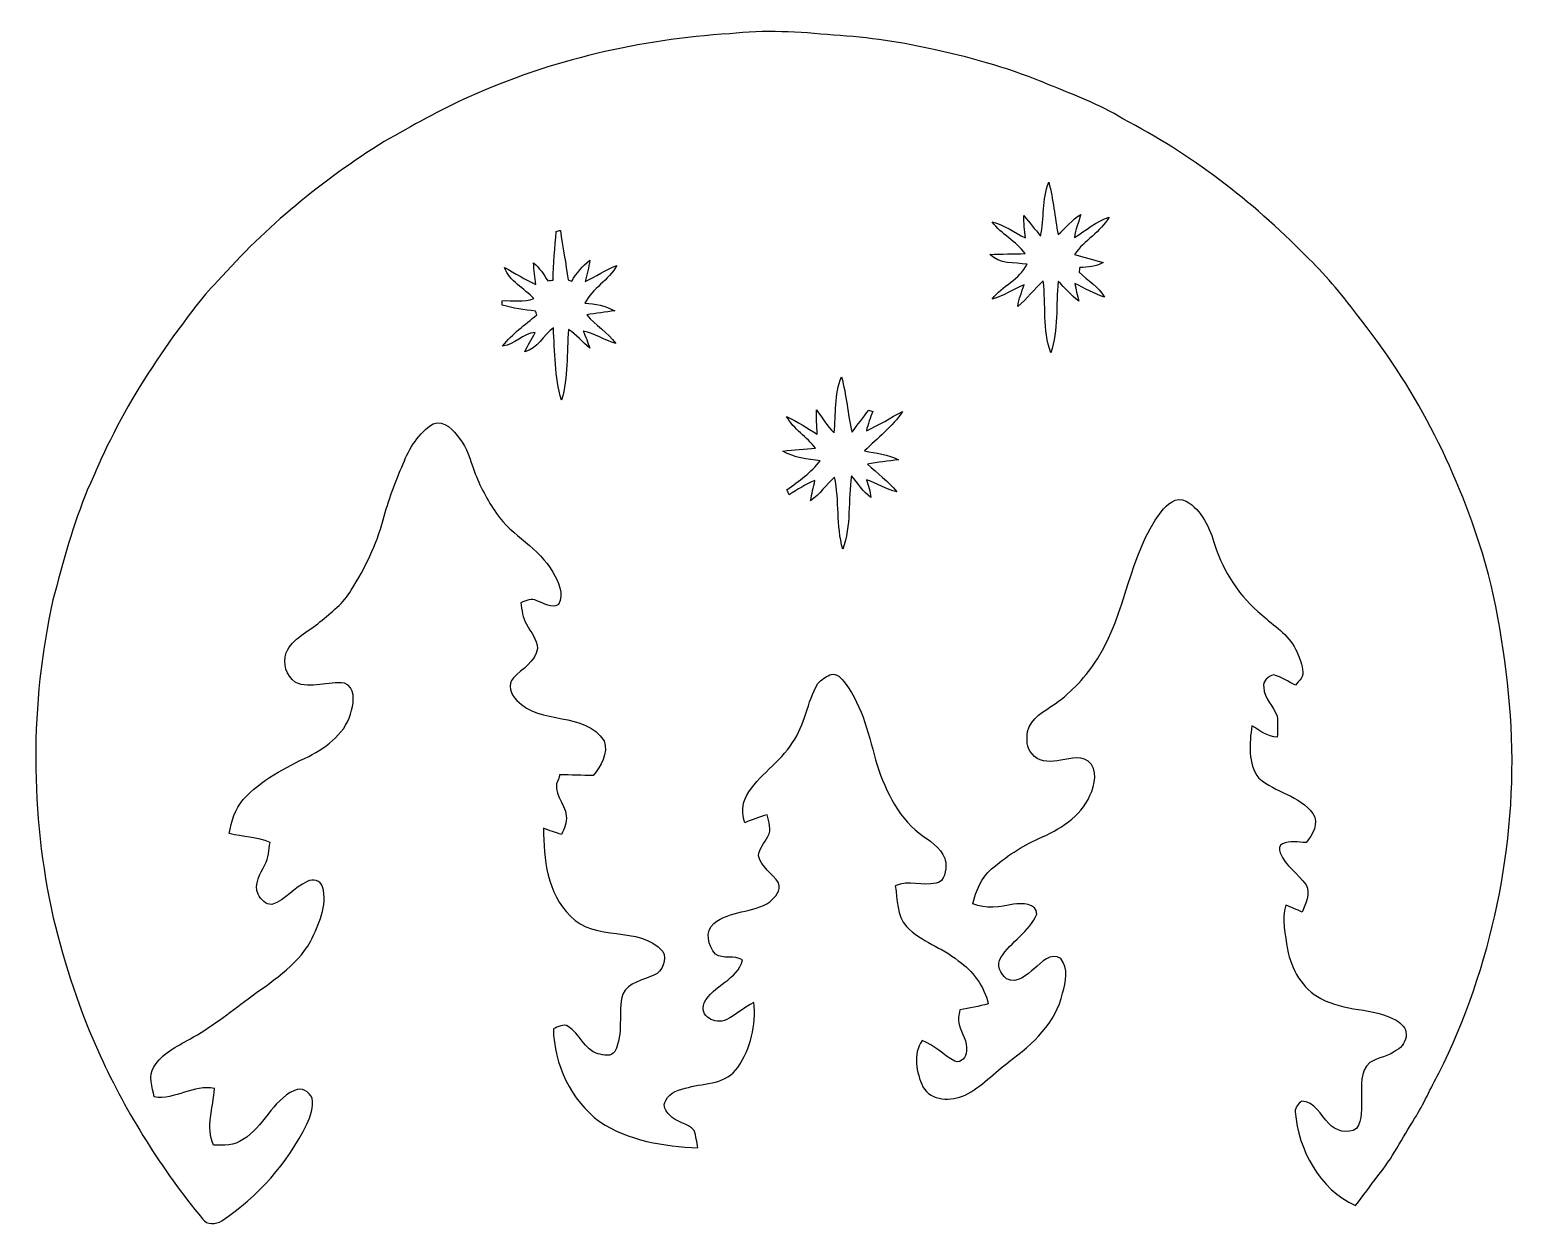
# Model space of a CAD drawing. Header units: centimetres. Extents: x -16.1 to 16.3, y -13 to 13.1.
import ezdxf

# ---------------------------------------------------------------- set-up
doc = ezdxf.new("R2010")
doc.units = ezdxf.units.CM
doc.header["$MEASUREMENT"] = 0
doc.layers.add('Layer 1', color=7, linetype='Continuous')

msp = doc.modelspace()

# ---------------------------------------------------------------- linework, layer by layer
at = {"layer": 'Layer 1', "color": 253}
for points, knots in [([(-0.84843, 12.98081), (-0.09807, 13.06689), (0.65828, 13.02067), (1.40794, 12.94871), (1.40794, 12.94871), (2.16535, 12.90602), (2.91853, 12.79631), (3.65654, 12.61957), (3.65654, 12.61957), (4.49051, 12.44424), (5.31213, 12.20047), (6.09847, 11.87097), (6.09847, 11.87097), (6.64386, 11.64343), (7.20337, 11.44235), (7.70714, 11.12802), (7.70714, 11.12802), (9.18351, 10.3632), (10.52089, 9.3412), (11.68153, 8.15375), (11.68153, 8.15375), (12.09463, 7.76393), (12.45941, 7.32614), (12.79807, 6.87105), (12.79807, 6.87105), (14.03632, 5.33612), (14.95707, 3.55282), (15.53704, 1.6697), (15.53704, 1.6697), (15.90111, 0.44485), (16.07467, -0.82762), (16.16181, -2.09973), (16.16181, -2.09973), (16.29375, -4.69688), (15.74341, -7.32226), (14.58666, -9.64988), (14.58666, -9.64988), (14.40251, -9.97479), (14.26104, -10.32228), (14.06031, -10.63801), (14.06031, -10.63801), (13.79573, -11.05535), (13.57277, -11.50091), (13.26021, -11.88649), (13.26021, -11.88649), (13.09017, -12.09534), (12.94201, -12.32076), (12.77373, -12.53102), (12.77373, -12.53102), (11.98562, -12.17471), (11.52913, -11.32558), (11.46034, -10.4902), (11.46034, -10.4902), (11.45716, -10.39283), (11.52384, -10.30887), (11.59969, -10.25525), (11.59969, -10.25525), (11.88755, -10.26724), (12.00997, -10.56252), (12.18918, -10.74244), (12.18918, -10.74244), (12.33311, -10.90401), (12.60792, -10.98515), (12.79384, -10.85321), (12.79384, -10.85321), (12.93142, -10.66412), (12.89156, -10.40412), (12.90602, -10.18293), (12.90602, -10.18293), (12.90849, -9.9254), (12.85699, -9.60437), (13.08453, -9.41881), (13.08453, -9.41881), (13.26374, -9.29922), (13.49481, -9.28546), (13.66661, -9.14894), (13.66661, -9.14894), (13.79855, -9.08509), (13.87087, -8.94186), (13.87757, -8.80145), (13.87757, -8.80145), (13.8744, -8.66669), (13.76751, -8.56333), (13.66132, -8.49595), (13.66132, -8.49595), (13.15014, -8.21655), (12.52326, -8.31074), (12.01596, -8.02111), (12.01596, -8.02111), (11.60921, -7.81826), (11.37779, -7.38258), (11.29171, -6.95149), (11.29171, -6.95149), (11.24303, -6.63575), (11.16012, -6.30555), (11.25467, -5.99087), (11.25467, -5.99087), (11.37532, -6.03497), (11.49174, -6.09), (11.60956, -6.14257), (11.60956, -6.14257), (11.68788, -5.96194), (11.79266, -5.74111), (11.70023, -5.54884), (11.70023, -5.54884), (11.51855, -5.30966), (11.25044, -5.13362), (11.12908, -4.84999), (11.12908, -4.84999), (11.1058, -4.78578), (11.1058, -4.68312), (11.18023, -4.65526), (11.18023, -4.65526), (11.34216, -4.58153), (11.52701, -4.6228), (11.69705, -4.62774), (11.69705, -4.62774), (11.84839, -4.46334), (11.98069, -4.20758), (11.84557, -3.99415), (11.84557, -3.99415), (11.55559, -3.60221), (11.02395, -3.53907), (10.66941, -3.22898), (10.66941, -3.22898), (10.41717, -2.90583), (10.46833, -2.46521), (10.51454, -2.08598), (10.51454, -2.08598), (10.68952, -2.19075), (10.85391, -2.32304), (11.06981, -2.33292), (11.06981, -2.33292), (11.07369, -2.18052), (11.08322, -2.02636), (11.06664, -1.87572), (11.06664, -1.87572), (10.99538, -1.65523), (10.77136, -1.50036), (10.7763, -1.25024), (10.7763, -1.25024), (10.74737, -1.11689), (10.86767, -0.99907), (10.99114, -0.97861), (10.99114, -0.97861), (11.16295, -1.01424), (11.30617, -1.12854), (11.46281, -1.20474), (11.46281, -1.20474), (11.54465, -1.10737), (11.65966, -1.01177), (11.62015, -0.86289), (11.62015, -0.86289), (11.60039, -0.70661), (11.53795, -0.55704), (11.46669, -0.41769), (11.46669, -0.41769), (11.31394, -0.09278), (10.98374, 0.08819), (10.73503, 0.32808), (10.73503, 0.32808), (10.25419, 0.71826), (9.90141, 1.25801), (9.71232, 1.84609), (9.71232, 1.84609), (9.59908, 2.21156), (9.4361, 2.60844), (9.08367, 2.80423), (9.08367, 2.80423), (8.86601, 2.92029), (8.66669, 2.73438), (8.53899, 2.57493), (8.53899, 2.57493), (7.82708, 1.62489), (7.78969, 0.3616), (7.15327, -0.62689), (7.15327, -0.62689), (6.91374, -1.00965), (6.59941, -1.34655), (6.23358, -1.61078), (6.23358, -1.61078), (5.99546, -1.76777), (5.71077, -1.91135), (5.63139, -2.21192), (5.63139, -2.21192), (5.62328, -2.37596), (5.59576, -2.5721), (5.73299, -2.69734), (5.73299, -2.69734), (5.84941, -2.87408), (6.09, -2.87302), (6.27592, -2.85221), (6.27592, -2.85221), (6.49464, -2.81905), (6.74687, -2.72344), (6.95431, -2.85291), (6.95431, -2.85291), (7.17268, -3.03989), (7.10177, -3.37608), (6.98959, -3.60504), (6.98959, -3.60504), (6.79309, -4.07564), (6.32284, -4.34446), (5.87728, -4.54201), (5.87728, -4.54201), (5.50263, -4.70641), (5.15973, -4.93677), (4.85069, -5.20347), (4.85069, -5.20347), (4.62668, -5.39538), (4.50744, -5.67902), (4.44006, -5.96018), (4.44006, -5.96018), (4.72405, -6.08224), (5.03379, -6.02544), (5.32624, -5.97253), (5.32624, -5.97253), (5.49663, -5.94642), (5.84024, -5.93972), (5.83247, -6.18737), (5.83247, -6.18737), (5.6702, -6.57507), (5.26556, -6.78321), (5.05107, -7.13281), (5.05107, -7.13281), (4.94312, -7.29015), (5.04296, -7.49053), (5.17701, -7.59319), (5.17701, -7.59319), (5.40667, -7.71631), (5.61622, -7.50252), (5.78203, -7.36812), (5.78203, -7.36812), (5.93866, -7.23794), (6.13833, -7.00828), (6.3567, -7.15398), (6.3567, -7.15398), (6.53203, -7.36177), (6.45971, -7.66516), (6.39621, -7.90328), (6.39621, -7.90328), (6.2551, -8.55063), (5.74287, -9.01841), (5.23452, -9.39729), (5.23452, -9.39729), (4.90643, -9.63048), (4.6355, -9.94481), (4.27284, -10.12754), (4.27284, -10.12754), (3.97369, -10.26442), (3.53131, -10.26019), (3.35562, -9.94375), (3.35562, -9.94375), (3.21451, -9.63683), (3.12737, -9.23607), (3.33551, -8.93798), (3.33551, -8.93798), (3.60927, -9.02935), (3.79695, -9.26571), (4.05306, -9.38636), (4.05306, -9.38636), (4.18888, -9.4488), (4.30001, -9.28793), (4.30107, -9.16693), (4.30107, -9.16693), (4.33564, -8.95491), (4.19276, -8.78558), (4.14302, -8.5919), (4.14302, -8.5919), (4.10951, -8.48607), (4.1402, -8.376), (4.1596, -8.27123), (4.1596, -8.27123), (4.36633, -8.23313), (4.57412, -8.19644), (4.77626, -8.13682), (4.77626, -8.13682), (4.69194, -7.75547), (4.445, -7.41715), (4.12291, -7.19984), (4.12291, -7.19984), (3.77472, -6.91197), (3.31188, -6.7878), (2.99826, -6.45548), (2.99826, -6.45548), (2.77954, -6.21594), (2.80282, -5.86775), (2.75378, -5.5686), (2.75378, -5.5686), (3.04024, -5.44124), (3.34821, -5.57812), (3.64067, -5.51321), (3.64067, -5.51321), (3.83893, -5.47793), (3.8608, -5.22429), (3.85621, -5.06695), (3.85621, -5.06695), (3.81106, -4.80589), (3.57576, -4.63303), (3.36938, -4.49651), (3.36938, -4.49651), (2.8448, -4.13314), (2.55129, -3.52919), (2.35585, -2.94076), (2.35585, -2.94076), (2.18722, -2.32586), (2.05211, -1.67958), (1.66299, -1.15782), (1.66299, -1.15782), (1.57903, -1.06186), (1.48837, -0.91793), (1.33033, -0.97578), (1.33033, -0.97578), (1.23754, -1.02976), (1.13242, -1.07844), (1.06751, -1.16734), (1.06751, -1.16734), (0.82621, -1.56986), (0.79622, -2.07222), (0.51435, -2.45286), (0.51435, -2.45286), (0.24412, -2.88996), (-0.23248, -3.15666), (-0.48225, -3.60892), (-0.48225, -3.60892), (-0.58984, -3.79024), (-0.5909, -4.00332), (-0.52423, -4.19629), (-0.52423, -4.19629), (-0.36336, -4.13314), (-0.20355, -4.06753), (-0.03704, -4.02096), (-0.03704, -4.02096), (-0.00988, -4.17583), (0.07585, -4.34834), (-0.02223, -4.49368), (-0.02223, -4.49368), (-0.08678, -4.63444), (-0.21908, -4.7558), (-0.22296, -4.91631), (-0.22296, -4.91631), (-0.17145, -5.1689), (0.08749, -5.29378), (0.20849, -5.5058), (0.20849, -5.5058), (0.28187, -5.67866), (0.13264, -5.81025), (0.02469, -5.91679), (0.02469, -5.91679), (-0.34255, -6.16832), (-0.84843, -6.102), (-1.19592, -6.38986), (-1.19592, -6.38986), (-1.40264, -6.5599), (-1.32115, -6.87881), (-1.16417, -7.05661), (-1.16417, -7.05661), (-0.99272, -7.17691), (-0.75248, -7.07249), (-0.57468, -7.18044), (-0.57468, -7.18044), (-0.66993, -7.61965), (-1.22026, -7.73465), (-1.40864, -8.11847), (-1.40864, -8.11847), (-1.52753, -8.41199), (-1.1617, -8.59755), (-0.93063, -8.48607), (-0.93063, -8.48607), (-0.71579, -8.38341), (-0.53799, -8.21902), (-0.32844, -8.10648), (-0.32844, -8.10648), (-0.27058, -8.59896), (-0.39158, -9.11507), (-0.67733, -9.52182), (-0.67733, -9.52182), (-0.90981, -9.88942), (-1.38007, -9.85943), (-1.75189, -9.95892), (-1.75189, -9.95892), (-1.93393, -10.00901), (-2.16394, -10.04746), (-2.24296, -10.24678), (-2.24296, -10.24678), (-2.32586, -10.35614), (-2.23802, -10.47679), (-2.16464, -10.55899), (-2.16464, -10.55899), (-2.01859, -10.72409), (-1.76706, -10.73221), (-1.62207, -10.89695), (-1.62207, -10.89695), (-1.58821, -11.01972), (-1.56774, -11.14848), (-1.54587, -11.27548), (-1.54587, -11.27548), (-2.28565, -11.24162), (-3.05576, -11.12202), (-3.68512, -10.70398), (-3.68512, -10.70398), (-4.30777, -10.23232), (-4.67678, -9.45938), (-4.69089, -8.68151), (-4.69089, -8.68151), (-4.58964, -8.64411), (-4.47252, -8.56333), (-4.36668, -8.63318), (-4.36668, -8.63318), (-4.11551, -8.78593), (-4.01849, -9.14082), (-3.71969, -9.22584), (-3.71969, -9.22584), (-3.59939, -9.25301), (-3.42935, -9.30275), (-3.35492, -9.17363), (-3.35492, -9.17363), (-3.14219, -8.7944), (-3.29953, -8.33014), (-3.18135, -7.92833), (-3.18135, -7.92833), (-3.05611, -7.66974), (-2.73121, -7.62564), (-2.50014, -7.51205), (-2.50014, -7.51205), (-2.31246, -7.43867), (-2.21051, -7.17197), (-2.30576, -6.99699), (-2.30576, -6.99699), (-2.8381, -6.41667), (-3.78848, -6.79873), (-4.32223, -6.22688), (-4.32223, -6.22688), (-4.82776, -5.73334), (-4.90008, -4.98581), (-4.90432, -4.31659), (-4.90432, -4.31659), (-4.77626, -4.36562), (-4.64785, -4.40972), (-4.51661, -4.45206), (-4.51661, -4.45206), (-4.45382, -4.32576), (-4.38997, -4.19206), (-4.40866, -4.0453), (-4.40866, -4.0453), (-4.43371, -3.76661), (-4.73922, -3.53554), (-4.57941, -3.24661), (-4.57941, -3.24661), (-4.57129, -3.21486), (-4.56283, -3.18347), (-4.55366, -3.15242), (-4.55366, -3.15242), (-4.30953, -3.15666), (-4.06506, -3.16618), (-3.82058, -3.16971), (-3.82058, -3.16971), (-3.64702, -2.96827), (-3.49779, -2.68499), (-3.5814, -2.41688), (-3.5814, -2.41688), (-4.01884, -1.75507), (-4.97381, -2.07892), (-5.48499, -1.53353), (-5.48499, -1.53353), (-5.61411, -1.41464), (-5.69948, -1.17898), (-5.55625, -1.0414), (-5.55625, -1.0414), (-5.37281, -0.84561), (-5.07788, -0.69497), (-5.03555, -0.40146), (-5.03555, -0.40146), (-5.04119, -0.20214), (-5.18689, -0.04445), (-5.27579, 0.12347), (-5.27579, 0.12347), (-5.36646, 0.26282), (-5.37034, 0.43427), (-5.39962, 0.59302), (-5.39962, 0.59302), (-5.2892, 0.63641), (-5.16467, 0.70309), (-5.04896, 0.63465), (-5.04896, 0.63465), (-4.90255, 0.59161), (-4.72581, 0.45261), (-4.58011, 0.55774), (-4.58011, 0.55774), (-4.45523, 0.78458), (-4.57518, 1.05974), (-4.705, 1.25589), (-4.705, 1.25589), (-4.99286, 1.79035), (-5.59082, 2.04294), (-5.93055, 2.53541), (-5.93055, 2.53541), (-6.12458, 2.8261), (-6.29426, 3.13408), (-6.41421, 3.46287), (-6.41421, 3.46287), (-6.50593, 3.70452), (-6.55955, 3.96804), (-6.73171, 4.17019), (-6.73171, 4.17019), (-6.86753, 4.34269), (-7.05661, 4.57553), (-7.30885, 4.48698), (-7.30885, 4.48698), (-7.62176, 4.28978), (-7.82638, 3.95852), (-7.95973, 3.62021), (-7.95973, 3.62021), (-8.13506, 3.22545), (-8.28216, 2.81834), (-8.39505, 2.40101), (-8.39505, 2.40101), (-8.53969, 1.85526), (-8.79158, 1.34514), (-9.09038, 0.86819), (-9.09038, 0.86819), (-9.25477, 0.58279), (-9.52394, 0.38382), (-9.77124, 0.17533), (-9.77124, 0.17533), (-10.02348, -0.04057), (-10.36849, -0.1778), (-10.50784, -0.49953), (-10.50784, -0.49953), (-10.58792, -0.73413), (-10.50325, -0.98919), (-10.31028, -1.13912), (-10.31028, -1.13912), (-9.9628, -1.3014), (-9.59273, -1.10419), (-9.23572, -1.15852), (-9.23572, -1.15852), (-9.00148, -1.23684), (-9.02829, -1.5561), (-9.08614, -1.74625), (-9.08614, -1.74625), (-9.18069, -2.22744), (-9.60896, -2.53577), (-10.01501, -2.75273), (-10.01501, -2.75273), (-10.53077, -2.99367), (-11.05429, -3.2639), (-11.44023, -3.69252), (-11.44023, -3.69252), (-11.62438, -3.89714), (-11.70234, -4.16842), (-11.74574, -4.43442), (-11.74574, -4.43442), (-11.44976, -4.50215), (-11.13825, -4.50885), (-10.85533, -4.62527), (-10.85533, -4.62527), (-10.89237, -4.78543), (-10.88037, -4.96641), (-10.96927, -5.11246), (-10.96927, -5.11246), (-11.06946, -5.30789), (-11.21939, -5.52591), (-11.11497, -5.75381), (-11.11497, -5.75381), (-11.06276, -5.86669), (-10.95199, -5.98558), (-10.81793, -5.97359), (-10.81793, -5.97359), (-10.5216, -5.87657), (-10.33074, -5.60317), (-10.04958, -5.47899), (-10.04958, -5.47899), (-9.92928, -5.40667), (-9.75572, -5.45183), (-9.71515, -5.58871), (-9.71515, -5.58871), (-9.60049, -6.00463), (-9.80264, -6.41491), (-9.97691, -6.7818), (-9.97691, -6.7818), (-10.28982, -7.32931), (-10.84474, -7.66621), (-11.33757, -8.03099), (-11.33757, -8.03099), (-11.75209, -8.33543), (-12.1539, -8.66281), (-12.60828, -8.90764), (-12.60828, -8.90764), (-12.89403, -9.0678), (-13.21118, -9.2202), (-13.38792, -9.51089), (-13.38792, -9.51089), (-13.51703, -9.70739), (-13.41367, -9.95468), (-13.38192, -10.1667), (-13.38192, -10.1667), (-12.92366, -10.24114), (-12.51867, -9.88307), (-12.06923, -9.98396), (-12.06923, -9.98396), (-12.08793, -10.38895), (-12.27102, -10.8204), (-12.08934, -11.21304), (-12.08934, -11.21304), (-11.87062, -11.21622), (-11.63355, -11.23774), (-11.4494, -11.09274), (-11.4494, -11.09274), (-10.99185, -10.82604), (-10.82146, -10.24326), (-10.32933, -10.02665), (-10.32933, -10.02665), (-10.17164, -9.94128), (-10.01078, -10.05699), (-9.94057, -10.1914), (-9.94057, -10.1914), (-9.91411, -10.38825), (-9.96844, -10.58616), (-10.05769, -10.76043), (-10.05769, -10.76043), (-10.47397, -11.60921), (-11.12061, -12.34087), (-11.90943, -12.86051), (-11.90943, -12.86051), (-12.04207, -12.94447), (-12.22693, -12.95929), (-12.32747, -12.82206), (-12.32747, -12.82206), (-13.21717, -11.73868), (-13.97176, -10.54171), (-14.55632, -9.26641), (-14.55632, -9.26641), (-15.00258, -8.30509), (-15.32326, -7.29051), (-15.58114, -6.26428), (-15.58114, -6.26428), (-16.08138, -3.99415), (-16.08984, -1.61431), (-15.58466, 0.65546), (-15.58466, 0.65546), (-15.36771, 1.47355), (-15.14546, 2.29411), (-14.82372, 3.07799), (-14.82372, 3.07799), (-14.64733, 3.42547), (-14.52069, 3.79589), (-14.33513, 4.13879), (-14.33513, 4.13879), (-13.94707, 4.93289), (-13.46976, 5.67902), (-12.9607, 6.40009), (-12.9607, 6.40009), (-12.65202, 6.80579), (-12.36416, 7.23089), (-11.99938, 7.59001), (-11.99938, 7.59001), (-10.95763, 8.78346), (-9.71444, 9.79382), (-8.37353, 10.63307), (-8.37353, 10.63307), (-7.76499, 10.97245), (-7.16033, 11.3224), (-6.52321, 11.60639), (-6.52321, 11.60639), (-4.73745, 12.41002), (-2.8, 12.85663), (-0.84843, 12.98081), (-0.84843, 12.98081), (-0.84843, 12.98081), (-0.84843, 12.98081), (-0.84843, 12.98081)], [0, 0, 0, 0, 0.00591716, 0.00591716, 0.00591716, 0.00591716, 0.01183432, 0.01183432, 0.01183432, 0.01183432, 0.01775148, 0.01775148, 0.01775148, 0.01775148, 0.02366864, 0.02366864, 0.02366864, 0.02366864, 0.0295858, 0.0295858, 0.0295858, 0.0295858, 0.03550296, 0.03550296, 0.03550296, 0.03550296, 0.04142012, 0.04142012, 0.04142012, 0.04142012, 0.04733728, 0.04733728, 0.04733728, 0.04733728, 0.05325444, 0.05325444, 0.05325444, 0.05325444, 0.0591716, 0.0591716, 0.0591716, 0.0591716, 0.06508876, 0.06508876, 0.06508876, 0.06508876, 0.07100592, 0.07100592, 0.07100592, 0.07100592, 0.07692308, 0.07692308, 0.07692308, 0.07692308, 0.08284024, 0.08284024, 0.08284024, 0.08284024, 0.0887574, 0.0887574, 0.0887574, 0.0887574, 0.09467456, 0.09467456, 0.09467456, 0.09467456, 0.10059172, 0.10059172, 0.10059172, 0.10059172, 0.10650888, 0.10650888, 0.10650888, 0.10650888, 0.11242604, 0.11242604, 0.11242604, 0.11242604, 0.1183432, 0.1183432, 0.1183432, 0.1183432, 0.12426036, 0.12426036, 0.12426036, 0.12426036, 0.13017751, 0.13017751, 0.13017751, 0.13017751, 0.13609467, 0.13609467, 0.13609467, 0.13609467, 0.14201183, 0.14201183, 0.14201183, 0.14201183, 0.14792899, 0.14792899, 0.14792899, 0.14792899, 0.15384615, 0.15384615, 0.15384615, 0.15384615, 0.15976331, 0.15976331, 0.15976331, 0.15976331, 0.16568047, 0.16568047, 0.16568047, 0.16568047, 0.17159763, 0.17159763, 0.17159763, 0.17159763, 0.17751479, 0.17751479, 0.17751479, 0.17751479, 0.18343195, 0.18343195, 0.18343195, 0.18343195, 0.18934911, 0.18934911, 0.18934911, 0.18934911, 0.19526627, 0.19526627, 0.19526627, 0.19526627, 0.20118343, 0.20118343, 0.20118343, 0.20118343, 0.20710059, 0.20710059, 0.20710059, 0.20710059, 0.21301775, 0.21301775, 0.21301775, 0.21301775, 0.21893491, 0.21893491, 0.21893491, 0.21893491, 0.22485207, 0.22485207, 0.22485207, 0.22485207, 0.23076923, 0.23076923, 0.23076923, 0.23076923, 0.23668639, 0.23668639, 0.23668639, 0.23668639, 0.24260355, 0.24260355, 0.24260355, 0.24260355, 0.24852071, 0.24852071, 0.24852071, 0.24852071, 0.25443787, 0.25443787, 0.25443787, 0.25443787, 0.26035503, 0.26035503, 0.26035503, 0.26035503, 0.26627219, 0.26627219, 0.26627219, 0.26627219, 0.27218935, 0.27218935, 0.27218935, 0.27218935, 0.27810651, 0.27810651, 0.27810651, 0.27810651, 0.28402367, 0.28402367, 0.28402367, 0.28402367, 0.28994083, 0.28994083, 0.28994083, 0.28994083, 0.29585799, 0.29585799, 0.29585799, 0.29585799, 0.30177515, 0.30177515, 0.30177515, 0.30177515, 0.30769231, 0.30769231, 0.30769231, 0.30769231, 0.31360947, 0.31360947, 0.31360947, 0.31360947, 0.31952663, 0.31952663, 0.31952663, 0.31952663, 0.32544379, 0.32544379, 0.32544379, 0.32544379, 0.33136095, 0.33136095, 0.33136095, 0.33136095, 0.33727811, 0.33727811, 0.33727811, 0.33727811, 0.34319527, 0.34319527, 0.34319527, 0.34319527, 0.34911243, 0.34911243, 0.34911243, 0.34911243, 0.35502959, 0.35502959, 0.35502959, 0.35502959, 0.36094675, 0.36094675, 0.36094675, 0.36094675, 0.36686391, 0.36686391, 0.36686391, 0.36686391, 0.37278107, 0.37278107, 0.37278107, 0.37278107, 0.37869822, 0.37869822, 0.37869822, 0.37869822, 0.38461538, 0.38461538, 0.38461538, 0.38461538, 0.39053254, 0.39053254, 0.39053254, 0.39053254, 0.3964497, 0.3964497, 0.3964497, 0.3964497, 0.40236686, 0.40236686, 0.40236686, 0.40236686, 0.40828402, 0.40828402, 0.40828402, 0.40828402, 0.41420118, 0.41420118, 0.41420118, 0.41420118, 0.42011834, 0.42011834, 0.42011834, 0.42011834, 0.4260355, 0.4260355, 0.4260355, 0.4260355, 0.43195266, 0.43195266, 0.43195266, 0.43195266, 0.43786982, 0.43786982, 0.43786982, 0.43786982, 0.44378698, 0.44378698, 0.44378698, 0.44378698, 0.44970414, 0.44970414, 0.44970414, 0.44970414, 0.4556213, 0.4556213, 0.4556213, 0.4556213, 0.46153846, 0.46153846, 0.46153846, 0.46153846, 0.46745562, 0.46745562, 0.46745562, 0.46745562, 0.47337278, 0.47337278, 0.47337278, 0.47337278, 0.47928994, 0.47928994, 0.47928994, 0.47928994, 0.4852071, 0.4852071, 0.4852071, 0.4852071, 0.49112426, 0.49112426, 0.49112426, 0.49112426, 0.49704142, 0.49704142, 0.49704142, 0.49704142, 0.50295858, 0.50295858, 0.50295858, 0.50295858, 0.50887574, 0.50887574, 0.50887574, 0.50887574, 0.5147929, 0.5147929, 0.5147929, 0.5147929, 0.52071006, 0.52071006, 0.52071006, 0.52071006, 0.52662722, 0.52662722, 0.52662722, 0.52662722, 0.53254438, 0.53254438, 0.53254438, 0.53254438, 0.53846154, 0.53846154, 0.53846154, 0.53846154, 0.5443787, 0.5443787, 0.5443787, 0.5443787, 0.55029586, 0.55029586, 0.55029586, 0.55029586, 0.55621302, 0.55621302, 0.55621302, 0.55621302, 0.56213018, 0.56213018, 0.56213018, 0.56213018, 0.56804734, 0.56804734, 0.56804734, 0.56804734, 0.5739645, 0.5739645, 0.5739645, 0.5739645, 0.57988166, 0.57988166, 0.57988166, 0.57988166, 0.58579882, 0.58579882, 0.58579882, 0.58579882, 0.59171598, 0.59171598, 0.59171598, 0.59171598, 0.59763314, 0.59763314, 0.59763314, 0.59763314, 0.6035503, 0.6035503, 0.6035503, 0.6035503, 0.60946746, 0.60946746, 0.60946746, 0.60946746, 0.61538462, 0.61538462, 0.61538462, 0.61538462, 0.62130178, 0.62130178, 0.62130178, 0.62130178, 0.62721893, 0.62721893, 0.62721893, 0.62721893, 0.63313609, 0.63313609, 0.63313609, 0.63313609, 0.63905325, 0.63905325, 0.63905325, 0.63905325, 0.64497041, 0.64497041, 0.64497041, 0.64497041, 0.65088757, 0.65088757, 0.65088757, 0.65088757, 0.65680473, 0.65680473, 0.65680473, 0.65680473, 0.66272189, 0.66272189, 0.66272189, 0.66272189, 0.66863905, 0.66863905, 0.66863905, 0.66863905, 0.67455621, 0.67455621, 0.67455621, 0.67455621, 0.68047337, 0.68047337, 0.68047337, 0.68047337, 0.68639053, 0.68639053, 0.68639053, 0.68639053, 0.69230769, 0.69230769, 0.69230769, 0.69230769, 0.69822485, 0.69822485, 0.69822485, 0.69822485, 0.70414201, 0.70414201, 0.70414201, 0.70414201, 0.71005917, 0.71005917, 0.71005917, 0.71005917, 0.71597633, 0.71597633, 0.71597633, 0.71597633, 0.72189349, 0.72189349, 0.72189349, 0.72189349, 0.72781065, 0.72781065, 0.72781065, 0.72781065, 0.73372781, 0.73372781, 0.73372781, 0.73372781, 0.73964497, 0.73964497, 0.73964497, 0.73964497, 0.74556213, 0.74556213, 0.74556213, 0.74556213, 0.75147929, 0.75147929, 0.75147929, 0.75147929, 0.75739645, 0.75739645, 0.75739645, 0.75739645, 0.76331361, 0.76331361, 0.76331361, 0.76331361, 0.76923077, 0.76923077, 0.76923077, 0.76923077, 0.77514793, 0.77514793, 0.77514793, 0.77514793, 0.78106509, 0.78106509, 0.78106509, 0.78106509, 0.78698225, 0.78698225, 0.78698225, 0.78698225, 0.79289941, 0.79289941, 0.79289941, 0.79289941, 0.79881657, 0.79881657, 0.79881657, 0.79881657, 0.80473373, 0.80473373, 0.80473373, 0.80473373, 0.81065089, 0.81065089, 0.81065089, 0.81065089, 0.81656805, 0.81656805, 0.81656805, 0.81656805, 0.82248521, 0.82248521, 0.82248521, 0.82248521, 0.82840237, 0.82840237, 0.82840237, 0.82840237, 0.83431953, 0.83431953, 0.83431953, 0.83431953, 0.84023669, 0.84023669, 0.84023669, 0.84023669, 0.84615385, 0.84615385, 0.84615385, 0.84615385, 0.85207101, 0.85207101, 0.85207101, 0.85207101, 0.85798817, 0.85798817, 0.85798817, 0.85798817, 0.86390533, 0.86390533, 0.86390533, 0.86390533, 0.86982249, 0.86982249, 0.86982249, 0.86982249, 0.87573964, 0.87573964, 0.87573964, 0.87573964, 0.8816568, 0.8816568, 0.8816568, 0.8816568, 0.88757396, 0.88757396, 0.88757396, 0.88757396, 0.89349112, 0.89349112, 0.89349112, 0.89349112, 0.89940828, 0.89940828, 0.89940828, 0.89940828, 0.90532544, 0.90532544, 0.90532544, 0.90532544, 0.9112426, 0.9112426, 0.9112426, 0.9112426, 0.91715976, 0.91715976, 0.91715976, 0.91715976, 0.92307692, 0.92307692, 0.92307692, 0.92307692, 0.92899408, 0.92899408, 0.92899408, 0.92899408, 0.93491124, 0.93491124, 0.93491124, 0.93491124, 0.9408284, 0.9408284, 0.9408284, 0.9408284, 0.94674556, 0.94674556, 0.94674556, 0.94674556, 0.95266272, 0.95266272, 0.95266272, 0.95266272, 0.95857988, 0.95857988, 0.95857988, 0.95857988, 0.96449704, 0.96449704, 0.96449704, 0.96449704, 0.9704142, 0.9704142, 0.9704142, 0.9704142, 0.97633136, 0.97633136, 0.97633136, 0.97633136, 0.98224852, 0.98224852, 0.98224852, 0.98224852, 0.98816568, 0.98816568, 0.98816568, 0.98816568, 1, 1, 1, 1]), ([(6.09353, 9.74549), (5.94078, 9.37507), (6.0004, 8.96056), (5.91714, 8.57356), (5.91714, 8.57356), (5.79543, 8.72349), (5.67408, 8.87271), (5.55272, 9.02229), (5.55272, 9.02229), (5.55307, 8.86037), (5.56719, 8.69879), (5.58482, 8.53793), (5.58482, 8.53793), (5.34317, 8.65258), (5.1241, 8.82156), (4.86057, 8.88224), (4.86057, 8.88224), (5.06695, 8.6166), (5.37845, 8.46067), (5.58447, 8.19397), (5.58447, 8.19397), (5.32765, 8.18727), (5.07118, 8.18303), (4.81471, 8.17739), (4.81471, 8.17739), (5.01721, 7.96149), (5.34917, 8.00029), (5.62116, 7.9629), (5.62116, 7.9629), (5.45994, 7.62847), (5.08141, 7.48841), (4.86057, 7.20478), (4.86057, 7.20478), (5.10893, 7.26793), (5.3213, 7.41927), (5.55837, 7.51205), (5.55837, 7.51205), (5.50474, 7.35859), (5.44548, 7.20619), (5.42008, 7.04427), (5.42008, 7.04427), (5.62504, 7.20866), (5.77568, 7.42809), (5.97606, 7.59742), (5.97606, 7.59742), (6.03285, 7.07531), (5.9623, 6.53556), (6.13833, 6.03003), (6.13833, 6.03003), (6.30696, 6.53239), (6.24805, 7.06967), (6.29991, 7.58896), (6.29991, 7.58896), (6.44807, 7.44396), (6.58001, 7.28027), (6.74934, 7.15857), (6.74934, 7.15857), (6.7183, 7.28662), (6.68161, 7.41362), (6.66468, 7.54451), (6.66468, 7.54451), (6.87423, 7.43691), (7.08025, 7.32014), (7.30567, 7.24782), (7.30567, 7.24782), (7.17479, 7.47536), (6.94267, 7.61294), (6.75358, 7.78616), (6.75358, 7.78616), (6.75922, 7.82249), (6.76487, 7.85848), (6.77086, 7.89446), (6.77086, 7.89446), (6.94584, 7.88917), (7.12258, 7.91139), (7.27675, 7.99853), (7.27675, 7.99853), (7.07072, 8.06274), (6.85941, 8.10895), (6.6548, 8.17739), (6.6548, 8.17739), (6.86929, 8.48254), (7.22489, 8.65964), (7.40798, 8.98948), (7.40798, 8.98948), (7.12999, 8.89106), (6.89963, 8.70232), (6.65621, 8.54216), (6.65621, 8.54216), (6.66926, 8.71784), (6.74793, 8.87801), (6.79027, 9.04699), (6.79027, 9.04699), (6.60082, 8.93022), (6.46254, 8.75136), (6.29708, 8.60601), (6.29708, 8.60601), (6.22688, 8.9856), (6.19584, 9.3726), (6.09353, 9.74549), (6.09353, 9.74549), (6.09353, 9.74549), (6.09353, 9.74549), (6.09353, 9.74549)], [0, 0, 0, 0, 0.03703704, 0.03703704, 0.03703704, 0.03703704, 0.07407407, 0.07407407, 0.07407407, 0.07407407, 0.11111111, 0.11111111, 0.11111111, 0.11111111, 0.14814815, 0.14814815, 0.14814815, 0.14814815, 0.18518519, 0.18518519, 0.18518519, 0.18518519, 0.22222222, 0.22222222, 0.22222222, 0.22222222, 0.25925926, 0.25925926, 0.25925926, 0.25925926, 0.2962963, 0.2962963, 0.2962963, 0.2962963, 0.33333333, 0.33333333, 0.33333333, 0.33333333, 0.37037037, 0.37037037, 0.37037037, 0.37037037, 0.40740741, 0.40740741, 0.40740741, 0.40740741, 0.44444444, 0.44444444, 0.44444444, 0.44444444, 0.48148148, 0.48148148, 0.48148148, 0.48148148, 0.51851852, 0.51851852, 0.51851852, 0.51851852, 0.55555556, 0.55555556, 0.55555556, 0.55555556, 0.59259259, 0.59259259, 0.59259259, 0.59259259, 0.62962963, 0.62962963, 0.62962963, 0.62962963, 0.66666667, 0.66666667, 0.66666667, 0.66666667, 0.7037037, 0.7037037, 0.7037037, 0.7037037, 0.74074074, 0.74074074, 0.74074074, 0.74074074, 0.77777778, 0.77777778, 0.77777778, 0.77777778, 0.81481481, 0.81481481, 0.81481481, 0.81481481, 0.85185185, 0.85185185, 0.85185185, 0.85185185, 0.88888889, 0.88888889, 0.88888889, 0.88888889, 0.92592593, 0.92592593, 0.92592593, 0.92592593, 1, 1, 1, 1]), ([(-4.62598, 8.67798), (-4.65949, 8.3252), (-4.68983, 7.97207), (-4.69547, 7.61753), (-4.69547, 7.61753), (-4.73393, 7.61224), (-4.77167, 7.60659), (-4.80977, 7.60095), (-4.80977, 7.60095), (-4.90361, 7.73818), (-4.98722, 7.88705), (-5.12198, 7.99006), (-5.12198, 7.99006), (-5.11351, 7.83272), (-5.08953, 7.67715), (-5.06942, 7.52122), (-5.06942, 7.52122), (-5.30684, 7.62917), (-5.52697, 7.76922), (-5.75628, 7.89199), (-5.75628, 7.89199), (-5.64127, 7.5879), (-5.32624, 7.43832), (-5.11387, 7.21466), (-5.11387, 7.21466), (-5.33471, 7.13528), (-5.57565, 7.17797), (-5.8039, 7.16809), (-5.8039, 7.16809), (-5.80319, 7.1441), (-5.80214, 7.09612), (-5.80178, 7.07214), (-5.80178, 7.07214), (-5.56613, 7.0044), (-5.32448, 6.96807), (-5.08106, 6.94267), (-5.08106, 6.94267), (-5.074, 6.92185), (-5.05919, 6.87952), (-5.05213, 6.85871), (-5.05213, 6.85871), (-5.30789, 6.64281), (-5.588, 6.44596), (-5.79473, 6.17996), (-5.79473, 6.17996), (-5.53156, 6.21171), (-5.35623, 6.45971), (-5.08988, 6.47347), (-5.08988, 6.47347), (-5.16537, 6.33342), (-5.24828, 6.1976), (-5.31213, 6.05155), (-5.31213, 6.05155), (-5.03449, 6.12704), (-4.90961, 6.41421), (-4.69053, 6.57613), (-4.69053, 6.57613), (-4.65702, 6.05049), (-4.6676, 5.51321), (-4.5145, 5.00345), (-4.5145, 5.00345), (-4.35575, 5.50228), (-4.40972, 6.03003), (-4.35928, 6.54332), (-4.35928, 6.54332), (-4.18924, 6.42691), (-4.05412, 6.26957), (-3.89961, 6.1341), (-3.89961, 6.1341), (-3.937, 6.26181), (-3.98956, 6.38387), (-4.04072, 6.50628), (-4.04072, 6.50628), (-3.78883, 6.45866), (-3.57576, 6.30379), (-3.32916, 6.23852), (-3.32916, 6.23852), (-3.50943, 6.477), (-3.77366, 6.63081), (-3.96381, 6.85871), (-3.96381, 6.85871), (-3.76167, 6.89681), (-3.55706, 6.91586), (-3.35386, 6.94866), (-3.35386, 6.94866), (-3.55529, 7.05979), (-3.77896, 7.0993), (-4.00509, 7.11376), (-4.00509, 7.11376), (-3.84069, 7.43832), (-3.4858, 7.61294), (-3.31047, 7.9315), (-3.31047, 7.9315), (-3.55565, 7.85001), (-3.76273, 7.68773), (-3.99944, 7.58719), (-3.99944, 7.58719), (-3.96028, 7.7403), (-3.91866, 7.89305), (-3.89784, 8.05004), (-3.89784, 8.05004), (-4.05977, 7.92903), (-4.18218, 7.7657), (-4.28978, 7.59672), (-4.28978, 7.59672), (-4.30989, 7.60271), (-4.3501, 7.61436), (-4.36986, 7.62035), (-4.36986, 7.62035), (-4.41607, 7.98124), (-4.48592, 8.33826), (-4.53849, 8.69809), (-4.53849, 8.69809), (-4.56036, 8.69315), (-4.6041, 8.68292), (-4.62598, 8.67798), (-4.62598, 8.67798), (-4.62598, 8.67798), (-4.62598, 8.67798), (-4.62598, 8.67798)], [0, 0, 0, 0, 0.03225806, 0.03225806, 0.03225806, 0.03225806, 0.06451613, 0.06451613, 0.06451613, 0.06451613, 0.09677419, 0.09677419, 0.09677419, 0.09677419, 0.12903226, 0.12903226, 0.12903226, 0.12903226, 0.16129032, 0.16129032, 0.16129032, 0.16129032, 0.19354839, 0.19354839, 0.19354839, 0.19354839, 0.22580645, 0.22580645, 0.22580645, 0.22580645, 0.25806452, 0.25806452, 0.25806452, 0.25806452, 0.29032258, 0.29032258, 0.29032258, 0.29032258, 0.32258065, 0.32258065, 0.32258065, 0.32258065, 0.35483871, 0.35483871, 0.35483871, 0.35483871, 0.38709677, 0.38709677, 0.38709677, 0.38709677, 0.41935484, 0.41935484, 0.41935484, 0.41935484, 0.4516129, 0.4516129, 0.4516129, 0.4516129, 0.48387097, 0.48387097, 0.48387097, 0.48387097, 0.51612903, 0.51612903, 0.51612903, 0.51612903, 0.5483871, 0.5483871, 0.5483871, 0.5483871, 0.58064516, 0.58064516, 0.58064516, 0.58064516, 0.61290323, 0.61290323, 0.61290323, 0.61290323, 0.64516129, 0.64516129, 0.64516129, 0.64516129, 0.67741935, 0.67741935, 0.67741935, 0.67741935, 0.70967742, 0.70967742, 0.70967742, 0.70967742, 0.74193548, 0.74193548, 0.74193548, 0.74193548, 0.77419355, 0.77419355, 0.77419355, 0.77419355, 0.80645161, 0.80645161, 0.80645161, 0.80645161, 0.83870968, 0.83870968, 0.83870968, 0.83870968, 0.87096774, 0.87096774, 0.87096774, 0.87096774, 0.90322581, 0.90322581, 0.90322581, 0.90322581, 0.93548387, 0.93548387, 0.93548387, 0.93548387, 1, 1, 1, 1]), ([(1.41958, 4.29189), (1.27, 4.44041), (1.16276, 4.62351), (1.03964, 4.79284), (1.03964, 4.79284), (1.03505, 4.61716), (1.04316, 4.44147), (1.05551, 4.26614), (1.05551, 4.26614), (0.82832, 4.38503), (0.62442, 4.54519), (0.387, 4.64432), (0.387, 4.64432), (0.54539, 4.36774), (0.8255, 4.2037), (1.01988, 3.95923), (1.01988, 3.95923), (0.78281, 3.93206), (0.54434, 3.91971), (0.30762, 3.89502), (0.30762, 3.89502), (0.55174, 3.74403), (0.84138, 3.72428), (1.11795, 3.68371), (1.11795, 3.68371), (0.92004, 3.42829), (0.65581, 3.23779), (0.39546, 3.05153), (0.39546, 3.05153), (0.41099, 3.01554), (0.42686, 2.97921), (0.44274, 2.94287), (0.44274, 2.94287), (0.62618, 3.05259), (0.80081, 3.18135), (1.00401, 3.25367), (1.00401, 3.25367), (0.9712, 3.10691), (0.93239, 2.96192), (0.90911, 2.8127), (0.90911, 2.8127), (1.10843, 2.95769), (1.25201, 3.1623), (1.43334, 3.32705), (1.43334, 3.32705), (1.53846, 2.81093), (1.46756, 2.27118), (1.60867, 1.75895), (1.60867, 1.75895), (1.79881, 2.27259), (1.71732, 2.82469), (1.80305, 3.35492), (1.80305, 3.35492), (1.93993, 3.19546), (2.04999, 3.00955), (2.22074, 2.88219), (2.22074, 2.88219), (2.21051, 3.0159), (2.16606, 3.14325), (2.12972, 3.27131), (2.12972, 3.27131), (2.34985, 3.18805), (2.55341, 3.05964), (2.78659, 3.01061), (2.78659, 3.01061), (2.59927, 3.23638), (2.36396, 3.41313), (2.14595, 3.60645), (2.14595, 3.60645), (2.36961, 3.65831), (2.59997, 3.66818), (2.8261, 3.70699), (2.8261, 3.70699), (2.59609, 3.82164), (2.33609, 3.85163), (2.08668, 3.89678), (2.08668, 3.89678), (2.35938, 4.18747), (2.69522, 4.41925), (2.91359, 4.75897), (2.91359, 4.75897), (2.64689, 4.62527), (2.4003, 4.45276), (2.12337, 4.33846), (2.12337, 4.33846), (2.159, 4.48169), (2.20874, 4.62068), (2.26166, 4.75791), (2.26166, 4.75791), (2.24014, 4.76426), (2.1971, 4.77696), (2.17558, 4.78331), (2.17558, 4.78331), (2.05281, 4.62598), (1.93146, 4.46758), (1.81257, 4.30742), (1.81257, 4.30742), (1.71379, 4.70323), (1.69369, 5.11528), (1.58256, 5.50898), (1.58256, 5.50898), (1.41323, 5.12868), (1.47214, 4.69583), (1.41958, 4.29189)], [0, 0, 0, 0, 0.03703704, 0.03703704, 0.03703704, 0.03703704, 0.07407407, 0.07407407, 0.07407407, 0.07407407, 0.11111111, 0.11111111, 0.11111111, 0.11111111, 0.14814815, 0.14814815, 0.14814815, 0.14814815, 0.18518519, 0.18518519, 0.18518519, 0.18518519, 0.22222222, 0.22222222, 0.22222222, 0.22222222, 0.25925926, 0.25925926, 0.25925926, 0.25925926, 0.2962963, 0.2962963, 0.2962963, 0.2962963, 0.33333333, 0.33333333, 0.33333333, 0.33333333, 0.37037037, 0.37037037, 0.37037037, 0.37037037, 0.40740741, 0.40740741, 0.40740741, 0.40740741, 0.44444444, 0.44444444, 0.44444444, 0.44444444, 0.48148148, 0.48148148, 0.48148148, 0.48148148, 0.51851852, 0.51851852, 0.51851852, 0.51851852, 0.55555556, 0.55555556, 0.55555556, 0.55555556, 0.59259259, 0.59259259, 0.59259259, 0.59259259, 0.62962963, 0.62962963, 0.62962963, 0.62962963, 0.66666667, 0.66666667, 0.66666667, 0.66666667, 0.7037037, 0.7037037, 0.7037037, 0.7037037, 0.74074074, 0.74074074, 0.74074074, 0.74074074, 0.77777778, 0.77777778, 0.77777778, 0.77777778, 0.81481481, 0.81481481, 0.81481481, 0.81481481, 0.85185185, 0.85185185, 0.85185185, 0.85185185, 0.88888889, 0.88888889, 0.88888889, 0.88888889, 0.92592593, 0.92592593, 0.92592593, 0.92592593, 1, 1, 1, 1])]:
    msp.add_open_spline(points, degree=3, knots=knots, dxfattribs=at)

doc.saveas('drawing.dxf')
